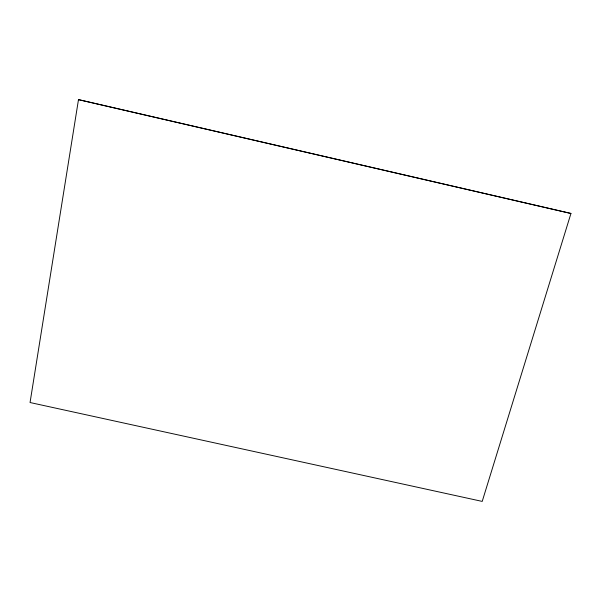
<?xml version="1.0" encoding="UTF-8"?>
<svg xmlns="http://www.w3.org/2000/svg" width="601" height="601" viewBox="0 0 601 601"><rect width="100%" height="100%" fill="white"/><g stroke="black" fill="none" stroke-linecap="round" stroke-linejoin="round"><path stroke-width="0.9" d="M78.483 99.631L30.05 402.527L482.212 501.407L570.95 213.468L78.483 99.631L570.95 213.468"/></g></svg>
